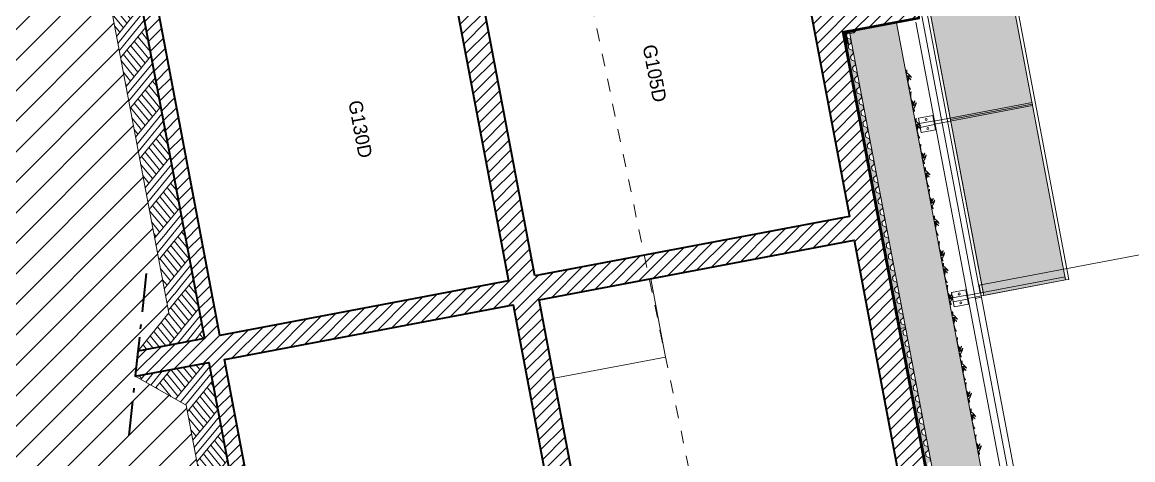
# Model space of a CAD drawing. Header units: centimetres. Extents: x 43491 to 84569, y -30699 to -11680.
# Drawn here: x 43964 to 44880, y -25627 to -25266 of the extents above; entities that cross this region are included whole.
import ezdxf

# ---------------------------------------------------------------- set-up
doc = ezdxf.new("R2010")
doc.units = ezdxf.units.CM
doc.header["$LTSCALE"] = 50.8
doc.linetypes.add('Style de ligne -1', pattern=[0.41664, 0.20828, -0.20836])
doc.linetypes.add('Style de ligne -6', pattern=[1.04164, 0.625, -0.20828, 0.06943, -0.13893])
doc.layers.get('0').update_dxf_attribs({"lineweight": 18})
for name, color, linetype, lineweight in [('0-PROJET-DESSINS CRÉES', 7, 'Continuous', 9), ('0-PROJET-Garde corps', 7, 'Continuous', 5), ('0-PROJET-ISOLATION', 7, 'Continuous', 13), ('0-PROJET-MUR BETON', 7, 'Continuous', 35), ('0-PROJET-TEXTE', 7, 'Continuous', 5), ('Général', 7, 'Continuous', 5)]:
    doc.layers.add(name, color=color, linetype=linetype, lineweight=lineweight)
doc.styles.add('Futura Std Book', font='Futura Std Book')
pattern_1 = [(50.6530536, (805975.722, -272856.77), (-2e-12, -51.2282759), [47.3175133, -18.9270053]), (50.6530536, (805975.794, -272871.344), (-2e-12, -51.2282759), [66.1311571, -0.1133615]), (50.6530536, (805975.722, -272864.1), (-2e-12, -51.2282759), [56.781016, -9.4635027]), (50.6530536, (805975.722, -272849.44), (-2e-12, -51.2282759), [37.8540107, -28.390508]), (-50.6530536, (805993.722, -272820.116), (-2e-12, -51.2282759), [4.7317513, -61.5127673]), (-50.6530536, (805987.722, -272820.116), (-2e-12, -51.2282759), [9.4635027, -56.781016]), (-50.6530536, (805981.74, -272820.116), (-2e-12, -51.2282759), [14.1666564, -52.0778623]), (-50.6530536, (805975.722, -272820.116), (-2e-12, -51.2282759), [18.9270053, -47.3175133]), (50.6530536, (806005.794, -272871.344), (-2e-12, -51.2282759), [18.8136438, -47.430875]), (50.6530536, (806011.794, -272871.344), (-2e-12, -51.2282759), [9.350141, -56.8943776]), (50.6530536, (805999.794, -272871.344), (-2e-12, -51.2282759), [28.2771465, -37.9673722]), (-50.6530536, (806014.722, -272823.78), (-2e-12, -51.2282759), [4.7317513, -61.5127673]), (-50.6530536, (806011.722, -272827.447), (-2e-12, -51.2282759), [9.4635027, -56.781016]), (-50.6530536, (806008.722, -272831.112), (-2e-12, -51.2282759), [14.195254, -52.0492647]), (-50.6530536, (806005.722, -272834.778), (-2e-12, -51.2282759), [18.9270053, -47.3175133]), (-50.6530536, (806002.722, -272838.443), (-2e-12, -51.2282759), [18.9270053, -47.3175133]), (-50.6530536, (805999.722, -272842.11), (-2e-12, -51.2282759), [18.9270053, -47.3175133]), (-50.6530536, (805996.722, -272845.774), (-2e-12, -51.2282759), [18.9270053, -47.3175133]), (-50.6530536, (805975.722, -272827.447), (-2e-12, -51.2282759), [14.195254, -52.0492647]), (-50.6530536, (805993.722, -272849.44), (-2e-12, -51.2282759), [18.9270053, -47.3175133]), (-50.6530536, (805975.722, -272834.778), (-2e-12, -51.2282759), [9.4635027, -56.781016]), (-50.6530536, (805990.722, -272853.105), (-2e-12, -51.2282759), [18.9270053, -47.3175133]), (-50.6530536, (805975.722, -272842.103), (-2e-12, -51.2282759), [4.7351633, -61.5093554]), (-50.6530536, (805987.723, -272856.77), (-2e-12, -51.2282759), [18.8117174, -47.4328012]), (-50.6530536, (805975.722, -272849.427), (-2e-12, -51.2282759), [0.007868, -66.2366506]), (-50.6530536, (805984.725, -272860.432), (-2e-12, -51.2282759), [14.0796978, -52.164821]), (-50.6530536, (805981.723, -272864.1), (-2e-12, -51.2282759), [9.3501564, -56.8943623]), (-50.6530536, (805978.723, -272867.766), (-2e-12, -51.2282759), [4.6188139, -61.6257048])]

# ---------------------------------------------------------------- blocks, each defined once
blk = doc.blocks.new('Groupe-2-1')
at = {"layer": '0-PROJET-DESSINS CRÉES', "linetype": 'Continuous', "lineweight": 0}
blk.add_hatch(color=254, dxfattribs=at).paths.add_polyline_path([(5940.03, -47578.07), (5771.66, -46689.06), (5839.14, -46676.28), (6007.5, -47565.29)])
at = {"layer": '0-PROJET-DESSINS CRÉES', "color": 7, "linetype": 'Continuous', "lineweight": 13}
for p, q in [((5871.08, -46844.96), (5803.61, -46857.74)), ((5898.33, -46988.85), (5830.86, -47001.63)), ((5925.54, -47132.54), (5858.07, -47145.32)), ((5952.72, -47276.04), (5885.25, -47288.82)), ((5980.04, -47420.32), (5912.57, -47433.1))]:
    blk.add_line(p, q, dxfattribs=at)
at = {"layer": '0-PROJET-DESSINS CRÉES', "color": 7, "linetype": 'Continuous', "lineweight": 13, "flags": 128}
for points in [[(5940.03, -47578.07), (5771.66, -46689.06), (5839.14, -46676.28), (6007.5, -47565.29)], [(6007.5, -47565.29), (5839.1, -46676.08), (5841.7, -46675.59), (6010.1, -47564.8)], [(5936.96, -47576.11), (5769.25, -46690.55), (5771.85, -46690.05), (5939.56, -47575.61)], [(5897.92, -47429.76), (5900.15, -47441.56), (5888.4, -47443.78), (5886.17, -47431.99)], [(5898.73, -47434.04), (5899.34, -47437.28), (5887.59, -47439.51), (5886.98, -47436.27)], [(5925.14, -47573.51), (5927.37, -47585.3), (5915.62, -47587.53), (5913.39, -47575.73)], [(5925.95, -47577.79), (5926.56, -47581.02), (5914.81, -47583.25), (5914.2, -47580.01)]]:
    blk.add_lwpolyline(points, close=True, dxfattribs=at)
at = {"layer": '0-PROJET-DESSINS CRÉES', "color": 8, "linetype": 'Continuous', "lineweight": 5, "flags": 128}
for points in [[(5769.48, -46716.97), (5769.01, -46714.51), (5843.7, -46700.37), (5844.16, -46702.82)], [(5796.67, -46860.33), (5796.2, -46857.87), (5870.85, -46843.74), (5871.31, -46846.19)], [(5823.91, -47004.22), (5823.45, -47001.76), (5898.1, -46987.62), (5898.56, -46990.08)], [(5851.13, -47147.91), (5850.66, -47145.45), (5925.31, -47131.32), (5925.77, -47133.77)], [(5878.3, -47291.4), (5877.84, -47288.95), (5952.48, -47274.81), (5952.95, -47277.27)], [(5899.27, -47436.89), (5898.8, -47434.43), (5979.81, -47419.09), (5980.27, -47421.55)], [(5926.49, -47580.63), (5926.03, -47578.18), (6007.03, -47562.84), (6007.5, -47565.29)]]:
    blk.add_lwpolyline(points, close=True, dxfattribs=at)
at = {"layer": '0-PROJET-DESSINS CRÉES', "color": 7, "linetype": 'Continuous', "lineweight": 13}
for centre in [(5892.53, -47433.08), (5893.92, -47440.44), (5919.75, -47576.82), (5921.14, -47584.19)]:
    blk.add_circle(centre, 0.876, dxfattribs=at)
blk = doc.blocks.new('Groupe-203-1')
at = {"layer": '0-PROJET-DESSINS CRÉES', "color": 7, "linetype": 'Continuous', "lineweight": 5}
for points in [[(5933.6, -47692.94), (5933.25, -47694.24), (5932.87, -47694.31)], [(5933.99, -47700.23), (5933.19, -47696.02), (5933.33, -47694.82)], [(5933.33, -47694.82), (5933.59, -47693.86), (5933.64, -47693.02)], [(5934.28, -47699.74), (5934.17, -47700.2), (5933.99, -47700.23)], [(5934.07, -47700.66), (5934.34, -47700.18), (5934.28, -47699.74)], [(5934.38, -47702.28), (5934.55, -47700.27), (5934.52, -47700.58), (5934.07, -47700.66)], [(5934.79, -47700.64), (5935.14, -47701.22), (5934.96, -47701.55), (5934.38, -47702.28)], [(5936.75, -47700.26), (5935.9, -47702.7), (5934.51, -47702.97)], [(5934.51, -47702.97), (5935.35, -47702.09), (5935.18, -47701.17), (5934.79, -47700.64)], [(5934.83, -47704.67), (5936.77, -47701.21), (5936.75, -47700.26)], [(5937.96, -47701.84), (5936.56, -47704.35), (5934.83, -47704.67)], [(5935.1, -47706.12), (5936.08, -47706.53), (5936.58, -47709.17)], [(5935.3, -47707.14), (5936.86, -47705.91), (5937.96, -47701.84)], [(5936.58, -47709.17), (5936.02, -47708.04), (5935.47, -47708.07)]]:
    blk.add_open_spline(points, degree=2, dxfattribs=at)
blk = doc.blocks.new('Groupe-204-1')
at = {"layer": '0-PROJET-DESSINS CRÉES', "color": 7, "linetype": 'Continuous', "lineweight": 5}
for points in [[(5929.48, -47671.64), (5929.37, -47672.89), (5928.85, -47673.07)], [(5929.02, -47673.99), (5930.93, -47674.57), (5933.44, -47677.96)], [(5929.22, -47675.02), (5929.98, -47674.28), (5929.48, -47671.64)], [(5933.44, -47677.96), (5931.22, -47676.14), (5929.49, -47676.46)], [(5929.49, -47676.46), (5932.56, -47678.98), (5932.89, -47679.87)], [(5932.89, -47679.87), (5931.2, -47677.91), (5929.81, -47678.17)], [(5929.81, -47678.17), (5930.92, -47678.68), (5931.1, -47679.59), (5930.92, -47680.23)], [(5930.92, -47680.23), (5931.05, -47679.56), (5930.75, -47679.33), (5929.95, -47678.86)], [(5929.95, -47678.86), (5930.84, -47680.67), (5930.7, -47680.39), (5930.25, -47680.47)], [(5930.25, -47680.47), (5930.68, -47680.83), (5930.78, -47681.26)], [(5930.78, -47681.26), (5930.51, -47680.87), (5930.33, -47680.91)], [(5930.33, -47680.91), (5931.13, -47685.12), (5931.69, -47686.18)], [(5932.64, -47687.83), (5931.83, -47686.75), (5931.45, -47686.82)], [(5931.69, -47686.18), (5932.29, -47686.98), (5932.64, -47687.75)]]:
    blk.add_open_spline(points, degree=2, dxfattribs=at)
blk = doc.blocks.new('Groupe-205-1')
at = {"layer": '0-PROJET-DESSINS CRÉES', "color": 7, "linetype": 'Continuous', "lineweight": 5}
for points in [[(5925.44, -47649.79), (5925.09, -47651.09), (5924.7, -47651.17)], [(5925.82, -47657.08), (5925.03, -47652.87), (5925.16, -47651.68)], [(5925.16, -47651.68), (5925.42, -47650.71), (5925.47, -47649.87)], [(5926.11, -47656.59), (5926.01, -47657.06), (5925.82, -47657.08)], [(5925.91, -47657.52), (5926.18, -47657.03), (5926.11, -47656.59)], [(5926.21, -47659.13), (5926.38, -47657.12), (5926.36, -47657.43), (5925.91, -47657.52)], [(5926.62, -47657.5), (5926.98, -47658.07), (5926.79, -47658.4), (5926.21, -47659.13)], [(5928.58, -47657.11), (5927.73, -47659.56), (5926.34, -47659.82)], [(5926.34, -47659.82), (5927.19, -47658.94), (5927.01, -47658.03), (5926.62, -47657.5)], [(5926.66, -47661.53), (5928.6, -47658.06), (5928.58, -47657.11)], [(5929.79, -47658.69), (5928.39, -47661.2), (5926.66, -47661.53)], [(5927.13, -47663.99), (5928.7, -47662.76), (5929.79, -47658.69)], [(5926.94, -47662.97), (5927.91, -47663.38), (5928.41, -47666.02)], [(5928.41, -47666.02), (5927.86, -47664.9), (5927.31, -47664.92)]]:
    blk.add_open_spline(points, degree=2, dxfattribs=at)
blk = doc.blocks.new('Groupe-206-1')
at = {"layer": '0-PROJET-DESSINS CRÉES', "color": 7, "linetype": 'Continuous', "lineweight": 5}
for points in [[(5921.92, -47631.72), (5921.81, -47632.97), (5921.29, -47633.15)], [(5921.66, -47635.1), (5922.42, -47634.36), (5921.92, -47631.72)], [(5921.46, -47634.07), (5923.37, -47634.65), (5925.88, -47638.04)], [(5925.88, -47638.04), (5923.66, -47636.22), (5921.93, -47636.54)], [(5921.93, -47636.54), (5925, -47639.06), (5925.33, -47639.95)], [(5925.33, -47639.95), (5923.64, -47637.99), (5922.25, -47638.25)], [(5922.25, -47638.25), (5923.36, -47638.76), (5923.54, -47639.67), (5923.36, -47640.31)], [(5923.36, -47640.31), (5923.49, -47639.64), (5923.19, -47639.41), (5922.39, -47638.94)], [(5922.39, -47638.94), (5923.28, -47640.75), (5923.14, -47640.47), (5922.69, -47640.55)], [(5922.69, -47640.55), (5923.12, -47640.91), (5923.22, -47641.34)], [(5923.22, -47641.34), (5922.95, -47640.94), (5922.77, -47640.99)], [(5922.77, -47640.99), (5923.57, -47645.2), (5924.13, -47646.26)], [(5925.08, -47647.91), (5924.27, -47646.83), (5923.89, -47646.9)], [(5924.13, -47646.26), (5924.73, -47647.06), (5925.08, -47647.83)]]:
    blk.add_open_spline(points, degree=2, dxfattribs=at)
blk = doc.blocks.new('Groupe-207-1')
at = {"layer": '0-PROJET-DESSINS CRÉES', "color": 7, "linetype": 'Continuous', "lineweight": 5}
for points in [[(5918.4, -47612.66), (5918.05, -47613.96), (5917.67, -47614.03)], [(5918.78, -47619.95), (5917.99, -47615.74), (5918.12, -47614.54)], [(5918.12, -47614.54), (5918.38, -47613.58), (5918.44, -47612.74)], [(5919.07, -47619.46), (5918.97, -47619.92), (5918.78, -47619.95)], [(5918.87, -47620.38), (5919.14, -47619.89), (5919.07, -47619.46)], [(5919.17, -47621.99), (5919.34, -47619.98), (5919.32, -47620.3), (5918.87, -47620.38)], [(5919.58, -47620.36), (5919.94, -47620.94), (5919.75, -47621.27), (5919.17, -47621.99)], [(5921.54, -47619.98), (5920.69, -47622.42), (5919.3, -47622.69)], [(5919.3, -47622.69), (5920.15, -47621.81), (5919.98, -47620.89), (5919.58, -47620.36)], [(5919.63, -47624.39), (5921.56, -47620.93), (5921.54, -47619.98)], [(5922.76, -47621.56), (5921.35, -47624.07), (5919.63, -47624.39)], [(5920.09, -47626.86), (5921.66, -47625.63), (5922.76, -47621.56)], [(5919.9, -47625.84), (5920.88, -47626.25), (5921.38, -47628.89)], [(5921.38, -47628.89), (5920.82, -47627.76), (5920.27, -47627.79)]]:
    blk.add_open_spline(points, degree=2, dxfattribs=at)
blk = doc.blocks.new('Groupe-208-1')
at = {"layer": '0-PROJET-DESSINS CRÉES', "color": 7, "linetype": 'Continuous', "lineweight": 5}
for points in [[(5914.27, -47591.36), (5914.17, -47592.61), (5913.65, -47592.79)], [(5913.82, -47593.71), (5915.73, -47594.29), (5918.24, -47597.68)], [(5914.01, -47594.73), (5914.77, -47594), (5914.27, -47591.36)], [(5918.24, -47597.68), (5916.01, -47595.86), (5914.29, -47596.18)], [(5914.29, -47596.18), (5917.36, -47598.7), (5917.68, -47599.59)], [(5917.68, -47599.59), (5916, -47597.63), (5914.61, -47597.89)], [(5914.61, -47597.89), (5915.72, -47598.4), (5915.89, -47599.31), (5915.72, -47599.95)], [(5915.72, -47599.95), (5915.84, -47599.28), (5915.55, -47599.05), (5914.74, -47598.58)], [(5914.74, -47598.58), (5915.64, -47600.39), (5915.5, -47600.11), (5915.05, -47600.19)], [(5915.05, -47600.19), (5915.48, -47600.55), (5915.57, -47600.98)], [(5915.57, -47600.98), (5915.31, -47600.58), (5915.13, -47600.63)], [(5915.13, -47600.63), (5915.93, -47604.84), (5916.49, -47605.9)], [(5916.49, -47605.9), (5917.08, -47606.7), (5917.44, -47607.47)], [(5917.43, -47607.55), (5916.63, -47606.47), (5916.25, -47606.54)]]:
    blk.add_open_spline(points, degree=2, dxfattribs=at)
blk = doc.blocks.new('Groupe-209-1')
at = {"layer": '0-PROJET-DESSINS CRÉES', "color": 7, "linetype": 'Continuous', "lineweight": 5}
for points in [[(5910.23, -47569.51), (5909.88, -47570.81), (5909.5, -47570.88)], [(5909.96, -47571.39), (5910.22, -47570.43), (5910.27, -47569.59)], [(5910.62, -47576.8), (5909.82, -47572.59), (5909.96, -47571.39)], [(5910.91, -47576.31), (5910.8, -47576.77), (5910.62, -47576.8)], [(5910.7, -47577.24), (5910.98, -47576.75), (5910.91, -47576.31)], [(5911.01, -47578.85), (5911.18, -47576.84), (5911.15, -47577.15), (5910.7, -47577.24)], [(5911.42, -47577.21), (5911.78, -47577.79), (5911.59, -47578.12), (5911.01, -47578.85)], [(5913.38, -47576.83), (5912.53, -47579.27), (5911.14, -47579.54)], [(5911.14, -47579.54), (5911.98, -47578.66), (5911.81, -47577.74), (5911.42, -47577.21)], [(5911.46, -47581.24), (5913.4, -47577.78), (5913.38, -47576.83)], [(5914.59, -47578.41), (5913.19, -47580.92), (5911.46, -47581.24)], [(5911.93, -47583.71), (5913.49, -47582.48), (5914.59, -47578.41)], [(5911.74, -47582.69), (5912.71, -47583.1), (5913.21, -47585.74)], [(5913.21, -47585.74), (5912.65, -47584.62), (5912.1, -47584.64)]]:
    blk.add_open_spline(points, degree=2, dxfattribs=at)
blk = doc.blocks.new('Groupe-210-1')
at = {"layer": '0-PROJET-DESSINS CRÉES', "color": 7, "linetype": 'Continuous', "lineweight": 5}
for points in [[(5906.71, -47551.44), (5906.61, -47552.69), (5906.09, -47552.87)], [(5906.45, -47554.81), (5907.21, -47554.08), (5906.71, -47551.44)], [(5906.26, -47553.79), (5908.17, -47554.37), (5910.68, -47557.76)], [(5910.68, -47557.76), (5908.45, -47555.94), (5906.73, -47556.26)], [(5906.73, -47556.26), (5909.8, -47558.78), (5910.12, -47559.67)], [(5910.12, -47559.67), (5908.44, -47557.71), (5907.05, -47557.97)], [(5907.05, -47557.97), (5908.16, -47558.48), (5908.33, -47559.39), (5908.16, -47560.03)], [(5908.16, -47560.03), (5908.28, -47559.36), (5907.99, -47559.13), (5907.18, -47558.66)], [(5907.18, -47558.66), (5908.08, -47560.47), (5907.94, -47560.19), (5907.49, -47560.27)], [(5907.49, -47560.27), (5907.92, -47560.63), (5908.01, -47561.06)], [(5908.01, -47561.06), (5907.75, -47560.66), (5907.57, -47560.71)], [(5907.57, -47560.71), (5908.37, -47564.92), (5908.93, -47565.98)], [(5909.87, -47567.63), (5909.07, -47566.55), (5908.69, -47566.62)], [(5908.93, -47565.98), (5909.52, -47566.78), (5909.88, -47567.55)]]:
    blk.add_open_spline(points, degree=2, dxfattribs=at)
blk = doc.blocks.new('Groupe-211-1')
at = {"layer": '0-PROJET-DESSINS CRÉES', "color": 7}
for name in ['Groupe-210-1', 'Groupe-209-1', 'Groupe-208-1', 'Groupe-207-1', 'Groupe-206-1', 'Groupe-205-1', 'Groupe-204-1', 'Groupe-203-1']:
    blk.add_blockref(name, (0, 0), dxfattribs=at)
blk = doc.blocks.new('Groupe-212-1')
at = {"layer": '0-PROJET-DESSINS CRÉES', "color": 7, "linetype": 'Continuous', "lineweight": 5}
for points in [[(5903.41, -47533.67), (5903.06, -47534.97), (5902.68, -47535.04)], [(5903.8, -47540.95), (5903, -47536.75), (5903.14, -47535.55)], [(5903.14, -47535.55), (5903.4, -47534.58), (5903.45, -47533.74)], [(5904.09, -47540.47), (5903.98, -47540.93), (5903.8, -47540.95)], [(5903.88, -47541.39), (5904.16, -47540.9), (5904.09, -47540.47)], [(5904.19, -47543), (5904.36, -47540.99), (5904.33, -47541.3), (5903.88, -47541.39)], [(5904.6, -47541.37), (5904.95, -47541.95), (5904.77, -47542.27), (5904.19, -47543)], [(5906.56, -47540.99), (5905.71, -47543.43), (5904.32, -47543.69)], [(5904.32, -47543.69), (5905.16, -47542.82), (5904.99, -47541.9), (5904.6, -47541.37)], [(5904.64, -47545.4), (5906.58, -47541.94), (5906.56, -47540.99)], [(5907.77, -47542.57), (5906.37, -47545.07), (5904.64, -47545.4)], [(5904.91, -47546.85), (5905.89, -47547.25), (5906.39, -47549.9)], [(5905.11, -47547.87), (5906.67, -47546.64), (5907.77, -47542.57)], [(5906.39, -47549.9), (5905.83, -47548.77), (5905.28, -47548.79)]]:
    blk.add_open_spline(points, degree=2, dxfattribs=at)
blk = doc.blocks.new('Groupe-213-1')
at = {"layer": '0-PROJET-DESSINS CRÉES', "color": 7, "linetype": 'Continuous', "lineweight": 5}
for points in [[(5899.29, -47512.36), (5899.18, -47513.62), (5898.66, -47513.8)], [(5898.83, -47514.72), (5900.74, -47515.29), (5903.25, -47518.68)], [(5899.03, -47515.74), (5899.79, -47515.01), (5899.29, -47512.36)], [(5903.25, -47518.68), (5901.03, -47516.86), (5899.3, -47517.19)], [(5899.3, -47517.19), (5902.37, -47519.7), (5902.7, -47520.6)], [(5902.7, -47520.6), (5901.01, -47518.63), (5899.62, -47518.9)], [(5899.62, -47518.9), (5900.73, -47519.4), (5900.91, -47520.32), (5900.73, -47520.96)], [(5900.73, -47520.96), (5900.86, -47520.29), (5900.56, -47520.05), (5899.76, -47519.59)], [(5899.76, -47519.59), (5900.65, -47521.39), (5900.51, -47521.11), (5900.06, -47521.2)], [(5900.06, -47521.2), (5900.49, -47521.55), (5900.59, -47521.98)], [(5900.59, -47521.98), (5900.32, -47521.59), (5900.14, -47521.63)], [(5900.14, -47521.63), (5900.94, -47525.84), (5901.5, -47526.91)], [(5902.45, -47528.56), (5901.64, -47527.48), (5901.26, -47527.55)], [(5901.5, -47526.91), (5902.1, -47527.71), (5902.45, -47528.47)]]:
    blk.add_open_spline(points, degree=2, dxfattribs=at)
blk = doc.blocks.new('Groupe-214-1')
at = {"layer": '0-PROJET-DESSINS CRÉES', "color": 7, "linetype": 'Continuous', "lineweight": 5}
for points in [[(5895.25, -47490.52), (5894.9, -47491.82), (5894.51, -47491.89)], [(5895.63, -47497.8), (5894.84, -47493.6), (5894.97, -47492.4)], [(5894.97, -47492.4), (5895.23, -47491.44), (5895.28, -47490.59)], [(5895.92, -47497.32), (5895.82, -47497.78), (5895.63, -47497.8)], [(5895.72, -47498.24), (5895.99, -47497.75), (5895.92, -47497.32)], [(5896.02, -47499.85), (5896.19, -47497.84), (5896.17, -47498.16), (5895.72, -47498.24)], [(5896.43, -47498.22), (5896.79, -47498.8), (5896.6, -47499.12), (5896.02, -47499.85)], [(5898.39, -47497.84), (5897.54, -47500.28), (5896.15, -47500.54)], [(5896.15, -47500.54), (5897, -47499.67), (5896.82, -47498.75), (5896.43, -47498.22)], [(5896.47, -47502.25), (5898.41, -47498.79), (5898.39, -47497.84)], [(5899.6, -47499.42), (5898.2, -47501.92), (5896.47, -47502.25)], [(5896.75, -47503.7), (5897.72, -47504.1), (5898.22, -47506.75)], [(5896.94, -47504.72), (5898.51, -47503.49), (5899.6, -47499.42)], [(5898.22, -47506.75), (5897.67, -47505.62), (5897.12, -47505.64)]]:
    blk.add_open_spline(points, degree=2, dxfattribs=at)
blk = doc.blocks.new('Groupe-215-1')
at = {"layer": '0-PROJET-DESSINS CRÉES', "color": 7, "linetype": 'Continuous', "lineweight": 5}
for points in [[(5891.73, -47472.44), (5891.62, -47473.69), (5891.1, -47473.88)], [(5891.27, -47474.8), (5893.18, -47475.37), (5895.69, -47478.76)], [(5891.47, -47475.82), (5892.23, -47475.09), (5891.73, -47472.44)], [(5895.69, -47478.76), (5893.47, -47476.94), (5891.74, -47477.27)], [(5891.74, -47477.27), (5894.81, -47479.78), (5895.14, -47480.68)], [(5895.14, -47480.68), (5893.45, -47478.71), (5892.06, -47478.98)], [(5892.06, -47478.98), (5893.17, -47479.48), (5893.35, -47480.4), (5893.17, -47481.04)], [(5893.17, -47481.04), (5893.3, -47480.37), (5893, -47480.13), (5892.2, -47479.67)], [(5892.2, -47479.67), (5893.09, -47481.47), (5892.95, -47481.19), (5892.5, -47481.28)], [(5892.5, -47481.28), (5892.93, -47481.63), (5893.03, -47482.06)], [(5893.03, -47482.06), (5892.76, -47481.67), (5892.58, -47481.71)], [(5892.58, -47481.71), (5893.38, -47485.92), (5893.94, -47486.99)], [(5893.94, -47486.99), (5894.54, -47487.79), (5894.89, -47488.55)], [(5894.89, -47488.64), (5894.08, -47487.56), (5893.7, -47487.63)]]:
    blk.add_open_spline(points, degree=2, dxfattribs=at)
blk = doc.blocks.new('Groupe-216-1')
at = {"layer": '0-PROJET-DESSINS CRÉES', "color": 7, "linetype": 'Continuous', "lineweight": 5}
for points in [[(5888.21, -47453.39), (5887.86, -47454.69), (5887.48, -47454.76)], [(5888.6, -47460.67), (5887.8, -47456.46), (5887.93, -47455.27)], [(5887.93, -47455.27), (5888.19, -47454.3), (5888.25, -47453.46)], [(5888.88, -47460.19), (5888.78, -47460.65), (5888.6, -47460.67)], [(5888.68, -47461.11), (5888.95, -47460.62), (5888.88, -47460.19)], [(5888.98, -47462.72), (5889.15, -47460.71), (5889.13, -47461.02), (5888.68, -47461.11)], [(5889.39, -47461.09), (5889.75, -47461.66), (5889.56, -47461.99), (5888.98, -47462.72)], [(5891.35, -47460.7), (5890.5, -47463.15), (5889.11, -47463.41)], [(5889.11, -47463.41), (5889.96, -47462.53), (5889.79, -47461.62), (5889.39, -47461.09)], [(5889.44, -47465.12), (5891.37, -47461.66), (5891.35, -47460.7)], [(5892.57, -47462.28), (5891.16, -47464.79), (5889.44, -47465.12)], [(5889.71, -47466.57), (5890.69, -47466.97), (5891.19, -47469.62)], [(5889.9, -47467.59), (5891.47, -47466.36), (5892.57, -47462.28)], [(5891.19, -47469.62), (5890.63, -47468.49), (5890.08, -47468.51)]]:
    blk.add_open_spline(points, degree=2, dxfattribs=at)
blk = doc.blocks.new('Groupe-217-1')
at = {"layer": '0-PROJET-DESSINS CRÉES', "color": 7, "linetype": 'Continuous', "lineweight": 5}
for points in [[(5884.08, -47432.08), (5883.98, -47433.33), (5883.46, -47433.51)], [(5883.82, -47435.46), (5884.58, -47434.72), (5884.08, -47432.08)], [(5883.63, -47434.44), (5885.54, -47435.01), (5888.05, -47438.4)], [(5888.05, -47438.4), (5885.83, -47436.58), (5884.1, -47436.91)], [(5884.1, -47436.91), (5887.17, -47439.42), (5887.49, -47440.32)], [(5887.49, -47440.32), (5885.81, -47438.35), (5884.42, -47438.61)], [(5884.42, -47438.61), (5885.53, -47439.12), (5885.7, -47440.04), (5885.53, -47440.67)], [(5885.53, -47440.67), (5885.65, -47440.01), (5885.36, -47439.77), (5884.55, -47439.3)], [(5884.55, -47439.3), (5885.45, -47441.11), (5885.31, -47440.83), (5884.86, -47440.92)], [(5884.86, -47440.92), (5885.29, -47441.27), (5885.38, -47441.7)], [(5885.38, -47441.7), (5885.12, -47441.31), (5884.94, -47441.35)], [(5884.94, -47441.35), (5885.74, -47445.56), (5886.3, -47446.63)], [(5887.24, -47448.28), (5886.44, -47447.19), (5886.06, -47447.27)], [(5886.3, -47446.63), (5886.89, -47447.43), (5887.25, -47448.19)]]:
    blk.add_open_spline(points, degree=2, dxfattribs=at)
blk = doc.blocks.new('Groupe-218-1')
at = {"layer": '0-PROJET-DESSINS CRÉES', "color": 7, "linetype": 'Continuous', "lineweight": 5}
for points in [[(5880.04, -47410.24), (5879.69, -47411.54), (5879.31, -47411.61)], [(5880.43, -47417.52), (5879.63, -47413.32), (5879.77, -47412.12)], [(5879.77, -47412.12), (5880.03, -47411.16), (5880.08, -47410.31)], [(5880.72, -47417.04), (5880.61, -47417.5), (5880.43, -47417.52)], [(5880.51, -47417.96), (5880.79, -47417.47), (5880.72, -47417.04)], [(5880.82, -47419.57), (5880.99, -47417.56), (5880.96, -47417.87), (5880.51, -47417.96)], [(5881.23, -47417.94), (5881.59, -47418.52), (5881.4, -47418.84), (5880.82, -47419.57)], [(5883.19, -47417.56), (5882.34, -47420), (5880.95, -47420.26)], [(5880.95, -47420.26), (5881.79, -47419.39), (5881.62, -47418.47), (5881.23, -47417.94)], [(5881.27, -47421.97), (5883.21, -47418.51), (5883.19, -47417.56)], [(5884.4, -47419.14), (5883, -47421.64), (5881.27, -47421.97)], [(5881.74, -47424.44), (5883.3, -47423.21), (5884.4, -47419.14)], [(5881.55, -47423.42), (5882.52, -47423.82), (5883.02, -47426.47)], [(5883.02, -47426.47), (5882.46, -47425.34), (5881.91, -47425.36)]]:
    blk.add_open_spline(points, degree=2, dxfattribs=at)
blk = doc.blocks.new('Groupe-219-1')
at = {"layer": '0-PROJET-DESSINS CRÉES', "color": 7, "linetype": 'Continuous', "lineweight": 5}
for points in [[(5876.52, -47392.16), (5876.42, -47393.41), (5875.9, -47393.59)], [(5876.07, -47394.52), (5877.98, -47395.09), (5880.49, -47398.48)], [(5876.26, -47395.54), (5877.02, -47394.8), (5876.52, -47392.16)], [(5880.49, -47398.48), (5878.27, -47396.66), (5876.54, -47396.99)], [(5876.54, -47396.99), (5879.61, -47399.5), (5879.93, -47400.39)], [(5879.93, -47400.39), (5878.25, -47398.43), (5876.86, -47398.69)], [(5876.86, -47398.69), (5877.97, -47399.2), (5878.14, -47400.12), (5877.97, -47400.75)], [(5877.97, -47400.75), (5878.09, -47400.09), (5877.8, -47399.85), (5876.99, -47399.38)], [(5876.99, -47399.38), (5877.89, -47401.19), (5877.75, -47400.91), (5877.3, -47401)], [(5877.3, -47401), (5877.73, -47401.35), (5877.82, -47401.78)], [(5877.82, -47401.78), (5877.56, -47401.39), (5877.38, -47401.43)], [(5877.38, -47401.43), (5878.18, -47405.64), (5878.74, -47406.71)], [(5879.68, -47408.36), (5878.88, -47407.27), (5878.5, -47407.35)], [(5878.74, -47406.71), (5879.33, -47407.51), (5879.69, -47408.27)]]:
    blk.add_open_spline(points, degree=2, dxfattribs=at)
blk = doc.blocks.new('Groupe-220-1')
at = {"layer": '0-PROJET-DESSINS CRÉES', "color": 7}
for name in ['Groupe-219-1', 'Groupe-218-1', 'Groupe-217-1', 'Groupe-216-1', 'Groupe-215-1', 'Groupe-214-1', 'Groupe-213-1', 'Groupe-212-1']:
    blk.add_blockref(name, (0, 0), dxfattribs=at)

msp = doc.modelspace()

# ---------------------------------------------------------------- hatches: boundary and pattern name
at = {"layer": '0-PROJET-DESSINS CRÉES', "linetype": 'Continuous', "lineweight": 18}
h = msp.add_hatch(dxfattribs=at)
h.set_pattern_fill('Terre', color=252, style=0, pattern_type=2)
h.set_pattern_definition(pattern_1)
h.paths.add_polyline_path([(44059.76, -25536.98), (44114.62, -25526.59), (43962.04, -24720.91), (43905.77, -24731.56), (43942.57, -24752.47), (44085.18, -25505.53)])
h = msp.add_hatch(dxfattribs=at)
h.set_pattern_fill('Sable-3', color=252, style=0, pattern_type=2)
h.set_pattern_definition([(-57.3808, (805976.2092, -272820.6966), (-2.526815418, -1.61715919), [0.004, -7.996]), (-45, (805975.3686, -272820.373), (-1.828799997, -1.828799997), [0.025863138, -2.560450621]), (-45, (805975.4879, -272821.1308), (-1.828799997, -1.828799997), [0.025863138, -2.560450621]), (-45, (805975.9217, -272819.2517), (-1.828799997, -1.828799997), [0.025863138, -2.560450621]), (-45, (805975.1149, -272819.8067), (-1.828799997, -1.828799997), [0.025863138, -2.560450621]), (-45, (805974.6815, -272820.2255), (-1.828799997, -1.828799997), [0.025863138, -2.560450621]), (-45, (805975.0109, -272820.8527), (-1.828799997, -1.828799997), [0.025863138, -2.560450621]), (-45, (805977.0952, -272820.309), (-1.828799997, -1.828799997), [0.025863138, -2.560450621]), (-45, (805975.699, -272821.437), (-1.828799997, -1.828799997), [0.064657844, -2.5216559146]), (-45, (805976.382, -272820.2206), (-1.828799997, -1.828799997), [0.025863138, -2.560450621]), (-45, (805975.1338, -272819.3063), (-1.828799997, -1.828799997), [0.025863138, -2.560450621]), (-45, (805976.461, -272819.7396), (-1.828799997, -1.828799997), [0.064657844, -2.5216559146]), (-45, (805974.175, -272820.5307), (-1.828799997, -1.828799997), [0.025863138, -2.560450621]), (-45, (805975.7221, -272820.116), (-1.828799997, -1.828799997), [0.064657844, -2.5216559146]), (-45, (805974.378, -272819.6533), (-1.828799997, -1.828799997), [0.064657844, -2.5216559146])])
h.paths.add_polyline_path([(44646.22, -25273.87), (44779.11, -25975.6), (44795.58, -25972.48), (44803.54, -26014.56), (44787.08, -26017.67), (44817.68, -26179.27), (44852.03, -26172.76), (44842.82, -26124.11), (44847.51, -26123.23), (44685.11, -25266.5)])
at = {"layer": '0-PROJET-DESSINS CRÉES', "linetype": 'Continuous', "lineweight": 0}
for points in [[(44641.53, -25273.16), (44645.71, -25272.37), (44645.93, -25273.53), (44643.51, -25275.78), (44644.06, -25278.67), (44647.13, -25279.88), (44647.71, -25282.8), (44645.26, -25285.01), (44645.8, -25287.89), (44648.88, -25289.1), (44649.38, -25291.76), (44646.96, -25294.01), (44647.51, -25296.89), (44649.75, -25297.77), (44649.89, -25297.75), (44650.57, -25298.02), (44650.58, -25298.1), (44651.13, -25300.98), (44650.59, -25301.48), (44650.46, -25301.51), (44648.69, -25303.15), (44649.24, -25306.03), (44652.31, -25307.24), (44652.82, -25309.9), (44650.4, -25312.15), (44650.94, -25315.03), (44654.03, -25316.19), (44654.56, -25319.13), (44652.14, -25321.38), (44652.69, -25324.26), (44655.76, -25325.47), (44656.27, -25328.13), (44653.85, -25330.38), (44654.39, -25333.26), (44657.47, -25334.47), (44658.01, -25337.35), (44655.6, -25339.6), (44656.14, -25342.48), (44659.21, -25343.69), (44659.72, -25346.35), (44657.3, -25348.6), (44657.85, -25351.49), (44660.92, -25352.7), (44661.46, -25355.58), (44659.05, -25357.83), (44659.59, -25360.71), (44662.67, -25361.92), (44663.17, -25364.58), (44660.75, -25366.83), (44661.31, -25369.77), (44664.37, -25370.92), (44664.92, -25373.81), (44662.5, -25376.06), (44663.04, -25378.94), (44666.12, -25380.15), (44666.63, -25382.83), (44664.31, -25384.99), (44664.86, -25387.87), (44667.93, -25389.08), (44668.48, -25391.96), (44666.06, -25394.21), (44666.6, -25397.1), (44669.68, -25398.31), (44670.18, -25400.97), (44667.76, -25403.21), (44668.31, -25406.1), (44671.4, -25407.25), (44671.93, -25410.19), (44669.51, -25412.44), (44670.05, -25415.32), (44673.13, -25416.53), (44673.63, -25419.19), (44671.21, -25421.44), (44671.76, -25424.32), (44674.83, -25425.53), (44675.38, -25428.42), (44672.96, -25430.67), (44673.51, -25433.55), (44676.58, -25434.76), (44677.08, -25437.42), (44674.66, -25439.67), (44675.21, -25442.55), (44678.28, -25443.76), (44678.83, -25446.64), (44676.41, -25448.89), (44676.96, -25451.78), (44680.03, -25452.99), (44680.53, -25455.64), (44678.12, -25457.89), (44678.67, -25460.84), (44681.73, -25461.99), (44682.28, -25464.87), (44679.86, -25467.12), (44680.41, -25470), (44683.48, -25471.21), (44683.99, -25473.9), (44681.67, -25476.05), (44682.22, -25478.94), (44685.29, -25480.15), (44685.74, -25483.12), (44683.42, -25485.28), (44683.97, -25488.16), (44687.04, -25489.37), (44687.54, -25492.03), (44685.13, -25494.28), (44685.67, -25497.16), (44688.74, -25498.37), (44689.29, -25501.25), (44686.87, -25503.5), (44687.03, -25504.33), (44687.23, -25505.42), (44690.31, -25506.62), (44690.81, -25509.28), (44688.39, -25511.53), (44688.94, -25514.42), (44692.01, -25515.63), (44692.36, -25517.49), (44688.07, -25518.3), (44685.49, -25504.63), (44669.99, -25422.79), (44669.87, -25422.81), (44646.32, -25298.42)], [(44751.79, -25854.16), (44756.08, -25853.35), (44755.73, -25851.49), (44752.66, -25850.28), (44752.11, -25847.39), (44754.53, -25845.14), (44754.03, -25842.49), (44750.95, -25841.28), (44750.75, -25840.19), (44750.59, -25839.36), (44753.01, -25837.11), (44752.46, -25834.23), (44749.39, -25833.02), (44748.85, -25830.14), (44751.26, -25827.89), (44750.76, -25825.23), (44747.69, -25824.02), (44747.14, -25821.14), (44749.46, -25818.98), (44749.01, -25816.01), (44745.94, -25814.8), (44745.39, -25811.91), (44747.71, -25809.76), (44747.2, -25807.07), (44744.13, -25805.86), (44743.58, -25802.98), (44746, -25800.73), (44745.45, -25797.85), (44742.39, -25796.7), (44741.84, -25793.75), (44744.25, -25791.5), (44743.75, -25788.85), (44740.68, -25787.64), (44740.13, -25784.75), (44742.55, -25782.5), (44742, -25779.62), (44738.93, -25778.41), (44738.38, -25775.53), (44740.8, -25773.28), (44740.3, -25770.62), (44737.23, -25769.41), (44736.68, -25766.53), (44739.1, -25764.28), (44738.55, -25761.39), (44735.48, -25760.18), (44734.93, -25757.3), (44737.35, -25755.05), (44736.85, -25752.39), (44733.77, -25751.18), (44733.23, -25748.3), (44735.65, -25746.05), (44735.12, -25743.11), (44732.03, -25741.96), (44731.48, -25739.07), (44733.9, -25736.83), (44733.4, -25734.17), (44730.32, -25732.96), (44729.78, -25730.07), (44732.2, -25727.82), (44731.65, -25724.94), (44728.58, -25723.73), (44728.03, -25720.85), (44730.35, -25718.69), (44729.84, -25716.01), (44726.76, -25714.8), (44726.22, -25711.92), (44728.64, -25709.67), (44728.09, -25706.78), (44725.03, -25705.63), (44724.47, -25702.69), (44726.89, -25700.44), (44726.39, -25697.78), (44723.31, -25696.57), (44722.77, -25693.69), (44725.18, -25691.44), (44724.64, -25688.56), (44721.57, -25687.35), (44721.02, -25684.46), (44723.44, -25682.21), (44722.93, -25679.55), (44719.86, -25678.35), (44719.32, -25675.46), (44721.73, -25673.21), (44721.19, -25670.33), (44718.11, -25669.12), (44717.57, -25666.24), (44719.99, -25663.99), (44719.48, -25661.33), (44716.41, -25660.12), (44715.86, -25657.24), (44718.28, -25654.99), (44717.75, -25652.05), (44714.66, -25650.89), (44714.12, -25648.01), (44716.54, -25645.76), (44716.03, -25643.1), (44712.96, -25641.89), (44712.41, -25639.01), (44714.18, -25637.37), (44714.31, -25637.34), (44714.85, -25636.84), (44714.3, -25633.96), (44714.29, -25633.88), (44713.61, -25633.61), (44713.47, -25633.63), (44711.23, -25632.75), (44710.68, -25629.87), (44713.1, -25627.62), (44712.6, -25624.96), (44709.52, -25623.75), (44708.98, -25620.87), (44711.43, -25618.66), (44710.85, -25615.74), (44707.78, -25614.53), (44707.23, -25611.64), (44709.65, -25609.39), (44709.15, -25606.73), (44706.07, -25605.52), (44705.53, -25602.64), (44707.94, -25600.39), (44707.4, -25597.51), (44704.32, -25596.3), (44703.78, -25593.42), (44706.2, -25591.17), (44705.69, -25588.51), (44702.62, -25587.3), (44702.07, -25584.42), (44704.49, -25582.17), (44703.95, -25579.28), (44700.87, -25578.07), (44700.33, -25575.19), (44702.75, -25572.94), (44702.24, -25570.28), (44699.17, -25569.07), (44698.61, -25566.13), (44701.04, -25563.94), (44700.49, -25561.06), (44697.42, -25559.85), (44696.88, -25556.96), (44699.29, -25554.71), (44698.78, -25552.03), (44695.84, -25550.87), (44695.3, -25547.99), (44697.71, -25545.74), (44697.04, -25542.8), (44694.1, -25541.64), (44693.55, -25538.76), (44695.97, -25536.51), (44695.46, -25533.85), (44692.39, -25532.64), (44691.84, -25529.76), (44694.26, -25527.51), (44693.72, -25524.63), (44690.64, -25523.42), (44690.1, -25520.53), (44692.52, -25518.29), (44692.01, -25515.63), (44688.94, -25514.42), (44688.73, -25513.34), (44687.19, -25513.63), (44710.04, -25634.28), (44733.59, -25758.67), (44733.71, -25758.65), (44749.21, -25840.49)]]:
    msp.add_hatch(color=254, dxfattribs=at).paths.add_polyline_path(points)
at = {"layer": '0-PROJET-DESSINS CRÉES', "linetype": 'Continuous', "lineweight": 18}
h = msp.add_hatch(dxfattribs=at)
h.set_pattern_fill('Terre', color=252, style=0, pattern_type=2)
h.set_pattern_definition(pattern_1)
h.paths.add_polyline_path([(44168.83, -26093.38), (44220.12, -26083.67), (44118.34, -25546.24), (44057.52, -25557.75), (44099.6, -25581.66), (44191.26, -26065.64)])
at = {"layer": '0-PROJET-ISOLATION', "linetype": 'Continuous', "lineweight": 0}
for points in [[(44703.62, -25261.98), (44650.8, -25271.99), (44649.34, -25273.79), (44643.62, -25274.87), (44643.8, -25275.85), (44649.88, -25274.7), (44651.35, -25272.9), (44703.81, -25262.96)], [(44640.88, -25273.87), (44641.86, -25273.68), (44775.35, -25978.52), (44774.36, -25978.71)], [(44648.87, -25272.35), (44649.05, -25273.33), (44642.05, -25274.66), (44641.86, -25273.68)], [(44642.63, -25275.06), (44643.62, -25274.87), (44645.3, -25283.78), (44644.32, -25283.96)]]:
    msp.add_hatch(color=255, dxfattribs=at).paths.add_polyline_path(points)
at = {"layer": '0-PROJET-MUR BETON', "linetype": 'Continuous', "lineweight": 5}
h = msp.add_hatch(dxfattribs=at)
h.set_pattern_fill('hachure A', style=0, pattern_type=2)
h.set_pattern_definition([(45, (38816.9114, 22086.9576), (5.2916667, -4.4097222), [])])
h.paths.add_polyline_path([(44745.83, -26002.43), (44797.36, -25992.67), (44794.01, -25974.99), (44774.36, -25978.71), (44640.88, -25273.87), (44703.62, -25261.99), (44699.77, -25241.65), (44637.03, -25253.53), (44516.29, -24615.94), (44579.03, -24604.06), (44575.3, -24584.41), (43908, -24710.79), (43905.77, -24731.56), (43962.04, -24720.91), (44114.62, -25526.59), (44059.76, -25536.98), (44057.52, -25557.75), (44118.34, -25546.24), (44220.12, -26083.67), (44168.83, -26093.38), (44166.82, -26112.08)])
h.paths.add_polyline_path([(44232.89, -26081.25), (44131.11, -25543.82), (44369.01, -25498.77), (44470.79, -26036.2)])
h.paths.add_polyline_path([(44127.39, -25524.17), (43974.81, -24718.49), (44212.71, -24673.43), (44365.29, -25479.11)])
h.paths.add_polyline_path([(44386.88, -25475.03), (44234.3, -24669.35), (44493.69, -24620.22), (44646.27, -25425.9)])
h.paths.add_polyline_path([(44492.38, -26032.11), (44390.6, -25494.68), (44649.99, -25445.55), (44751.76, -25982.99)])
at = {"layer": 'Général', "linetype": 'Continuous', "lineweight": 18}
h = msp.add_hatch(dxfattribs=at)
h.set_pattern_fill('H_Fer', color=252, style=0, pattern_type=2)
h.set_pattern_definition([(45, (136154.768, -79970.572), (-12.572238, 12.572238), [])])
h.paths.add_polyline_path([(44763.69, -29957.38), (45227.69, -29869.51), (45231.45, -29889.36), (45231.98, -29891.09), (45486.94, -29842.81), (45478.75, -29799.58), (45218.61, -29848.84), (45147.81, -29421.26), (45087.65, -28887.95), (44710.67, -28959.34), (44712.9, -28938.56), (44731.07, -28916.09), (44711.1, -28810.62), (44680.76, -28792.38), (44682.99, -28771.6), (44699.78, -28750.84), (44268.71, -26474.6), (44232.41, -26453.99), (44234.42, -26435.29), (44256.17, -26408.39), (44208.74, -26157.94), (44164.59, -26132.86), (44168.83, -26093.38), (44191.26, -26065.64), (44099.6, -25581.66), (44057.52, -25557.75), (44059.76, -25536.98), (44085.18, -25505.53), (43942.57, -24752.47), (43905.77, -24731.56), (43908, -24710.79), (44312.25, -24634.23), (44172.06, -24161.38), (44108.15, -23716.41), (44097.95, -23662.58), (44067.37, -23501.09), (43952.69, -23150.33), (43491.13, -23237.74)])

# ---------------------------------------------------------------- linework, layer by layer
at = {"color": 1, "linetype": 'Style de ligne -1', "lineweight": 5, "flags": 128}
msp.add_lwpolyline([(45218.61, -29848.84), (45147.81, -29421.26), (45087.9, -28889.93), (45046.67, -28564.73), (44944.41, -27890.42), (44810.6, -27183.83), (44693.42, -26565.08), (44547.25, -25793.21), (44385.94, -25022.04), (44312.93, -24636.52), (44172.06, -24161.38), (44108.15, -23716.41), (44067.37, -23501.09), (43946.42, -23131.15)], dxfattribs=at)
at = {"layer": '0-PROJET-DESSINS CRÉES', "color": 7, "linetype": 'Continuous', "lineweight": 13}
for p, q in [((44576.96, -24580.22), (44877.82, -26168.88)), ((44871.83, -26169.01), (44700.79, -25265.88)), ((44753.22, -25482.74), (45214.56, -25395.38)), ((44882.96, -26167.83), (44753.21, -25482.68)), ((44749.92, -25493.55), (44755.07, -25492.51))]:
    msp.add_line(p, q, dxfattribs=at)
at = {"layer": '0-PROJET-DESSINS CRÉES', "linetype": 'Style de ligne -6', "lineweight": 35}
msp.add_line((44066.64, -25472.9), (44052.31, -25606.3), dxfattribs=at)
at = {"layer": '0-PROJET-DESSINS CRÉES', "color": 7, "linetype": 'Continuous', "lineweight": 5, "flags": 128}
for points in [[(44059.76, -25536.98), (44114.62, -25526.59), (43962.04, -24720.91), (43905.77, -24731.56), (43942.57, -24752.47), (44085.18, -25505.53)], [(44641.53, -25273.16), (44645.71, -25272.37), (44645.93, -25273.53), (44643.51, -25275.78), (44644.06, -25278.67), (44647.13, -25279.88), (44647.71, -25282.8), (44645.26, -25285.01), (44645.8, -25287.89), (44648.88, -25289.1), (44649.38, -25291.76), (44646.96, -25294.01), (44647.51, -25296.89), (44649.75, -25297.77), (44649.89, -25297.75), (44650.57, -25298.02), (44650.58, -25298.1), (44651.13, -25300.98), (44650.59, -25301.48), (44650.46, -25301.51), (44648.69, -25303.15), (44649.24, -25306.03), (44652.31, -25307.24), (44652.82, -25309.9), (44650.4, -25312.15), (44650.94, -25315.03), (44654.03, -25316.19), (44654.56, -25319.13), (44652.14, -25321.38), (44652.69, -25324.26), (44655.76, -25325.47), (44656.27, -25328.13), (44653.85, -25330.38), (44654.39, -25333.26), (44657.47, -25334.47), (44658.01, -25337.35), (44655.6, -25339.6), (44656.14, -25342.48), (44659.21, -25343.69), (44659.72, -25346.35), (44657.3, -25348.6), (44657.85, -25351.49), (44660.92, -25352.7), (44661.46, -25355.58), (44659.05, -25357.83), (44659.59, -25360.71), (44662.67, -25361.92), (44663.17, -25364.58), (44660.75, -25366.83), (44661.31, -25369.77), (44664.37, -25370.92), (44664.92, -25373.81), (44662.5, -25376.06), (44663.04, -25378.94), (44666.12, -25380.15), (44666.63, -25382.83), (44664.31, -25384.99), (44664.86, -25387.87), (44667.93, -25389.08), (44668.48, -25391.96), (44666.06, -25394.21), (44666.6, -25397.1), (44669.68, -25398.31), (44670.18, -25400.97), (44667.76, -25403.21), (44668.31, -25406.1), (44671.4, -25407.25), (44671.93, -25410.19), (44669.51, -25412.44), (44670.05, -25415.32), (44673.13, -25416.53), (44673.63, -25419.19), (44671.21, -25421.44), (44671.76, -25424.32), (44674.83, -25425.53), (44675.38, -25428.42), (44672.96, -25430.67), (44673.51, -25433.55), (44676.58, -25434.76), (44677.08, -25437.42), (44674.66, -25439.67), (44675.21, -25442.55), (44678.28, -25443.76), (44678.83, -25446.64), (44676.41, -25448.89), (44676.96, -25451.78), (44680.03, -25452.99), (44680.53, -25455.64), (44678.12, -25457.89), (44678.67, -25460.84), (44681.73, -25461.99), (44682.28, -25464.87), (44679.86, -25467.12), (44680.41, -25470), (44683.48, -25471.21), (44683.99, -25473.9), (44681.67, -25476.05), (44682.22, -25478.94), (44685.29, -25480.15), (44685.74, -25483.12), (44683.42, -25485.28), (44683.97, -25488.16), (44687.04, -25489.37), (44687.54, -25492.03), (44685.13, -25494.28), (44685.67, -25497.16), (44688.74, -25498.37), (44689.29, -25501.25), (44686.87, -25503.5), (44687.03, -25504.33), (44687.23, -25505.42), (44690.31, -25506.62), (44690.81, -25509.28), (44688.39, -25511.53), (44688.94, -25514.42), (44692.01, -25515.63), (44692.36, -25517.49), (44688.07, -25518.3), (44685.49, -25504.63), (44669.99, -25422.79), (44669.87, -25422.81), (44646.32, -25298.42)], [(44168.83, -26093.38), (44220.12, -26083.67), (44118.34, -25546.24), (44057.52, -25557.75), (44099.6, -25581.66), (44191.26, -26065.64)]]:
    msp.add_lwpolyline(points, close=True, dxfattribs=at)
at = {"layer": '0-PROJET-DESSINS CRÉES', "linetype": 'Continuous', "lineweight": 5, "flags": 128}
msp.add_lwpolyline([(44646.22, -25273.87), (44779.11, -25975.6), (44795.58, -25972.48), (44803.54, -26014.56), (44787.08, -26017.67), (44817.68, -26179.27), (44852.03, -26172.76), (44842.82, -26124.11), (44847.51, -26123.23), (44685.11, -25266.5)], close=True, dxfattribs=at)
at = {"layer": '0-PROJET-DESSINS CRÉES', "color": 7, "linetype": 'Continuous', "lineweight": 13, "flags": 128}
msp.add_lwpolyline([(44482.44, -25477.28), (44494.68, -25541.88), (44402.83, -25559.28), (44390.6, -25494.68)], close=True, dxfattribs=at)
at = {"layer": '0-PROJET-DESSINS CRÉES', "color": 7, "linetype": 'Continuous', "lineweight": 5, "flags": 128}
msp.add_lwpolyline([(44713.1, -25627.62), (44712.6, -25624.96), (44709.52, -25623.75), (44708.98, -25620.87), (44711.43, -25618.66), (44710.85, -25615.74), (44707.78, -25614.53), (44707.23, -25611.64), (44709.65, -25609.39), (44709.15, -25606.73), (44706.07, -25605.52), (44705.53, -25602.64), (44707.94, -25600.39), (44707.4, -25597.51), (44704.32, -25596.3), (44703.78, -25593.42), (44706.2, -25591.17), (44705.69, -25588.51), (44702.62, -25587.3), (44702.07, -25584.42), (44704.49, -25582.17), (44703.95, -25579.28), (44700.87, -25578.07), (44700.33, -25575.19), (44702.75, -25572.94), (44702.24, -25570.28), (44699.17, -25569.07), (44698.61, -25566.13), (44701.04, -25563.94), (44700.49, -25561.06), (44697.42, -25559.85), (44696.88, -25556.96), (44699.29, -25554.71), (44698.78, -25552.03), (44695.84, -25550.87), (44695.3, -25547.99), (44697.71, -25545.74), (44697.04, -25542.8), (44694.1, -25541.64), (44693.55, -25538.76), (44695.97, -25536.51), (44695.46, -25533.85), (44692.39, -25532.64), (44691.84, -25529.76), (44694.26, -25527.51), (44693.72, -25524.63), (44690.64, -25523.42), (44690.1, -25520.53), (44692.52, -25518.29), (44692.01, -25515.63), (44688.94, -25514.42), (44688.73, -25513.34), (44687.19, -25513.63), (44710.04, -25634.28)], dxfattribs=at)
at = {"layer": '0-PROJET-ISOLATION', "flags": 128}
for points in [[(44703.62, -25261.98), (44650.8, -25271.99), (44649.34, -25273.79), (44643.62, -25274.87), (44643.8, -25275.85), (44649.88, -25274.7), (44651.35, -25272.9), (44703.81, -25262.96)], [(44640.88, -25273.87), (44641.86, -25273.68), (44775.35, -25978.52), (44774.36, -25978.71)], [(44648.87, -25272.35), (44649.05, -25273.33), (44642.05, -25274.66), (44641.86, -25273.68)], [(44642.63, -25275.06), (44643.62, -25274.87), (44645.3, -25283.78), (44644.32, -25283.96)]]:
    msp.add_lwpolyline(points, close=True, dxfattribs=at)
at = {"layer": '0-PROJET-MUR BETON', "flags": 128}
for points in [[(44745.83, -26002.43), (44797.36, -25992.67), (44794.01, -25974.99), (44774.36, -25978.71), (44640.88, -25273.87), (44703.62, -25261.99), (44699.77, -25241.65), (44637.03, -25253.53), (44516.29, -24615.94), (44579.03, -24604.06), (44575.3, -24584.41), (43908, -24710.79), (43905.77, -24731.56), (43962.04, -24720.91), (44114.62, -25526.59), (44059.76, -25536.98), (44057.52, -25557.75), (44118.34, -25546.24), (44220.12, -26083.67), (44168.83, -26093.38), (44166.82, -26112.08)], [(44386.88, -25475.03), (44234.3, -24669.35), (44493.69, -24620.22), (44646.27, -25425.9)], [(44127.39, -25524.17), (43974.81, -24718.49), (44212.71, -24673.43), (44365.29, -25479.11)], [(44492.38, -26032.11), (44390.6, -25494.68), (44649.99, -25445.55), (44751.76, -25982.99)], [(44232.89, -26081.25), (44131.11, -25543.82), (44369.01, -25498.77), (44470.79, -26036.2)]]:
    msp.add_lwpolyline(points, close=True, dxfattribs=at)

# ---------------------------------------------------------------- block references
at = {"layer": '0-PROJET-DESSINS CRÉES', "color": 7}
for name in ['Groupe-220-1', 'Groupe-211-1']:
    msp.add_blockref(name, (38816.91, 22086.96), dxfattribs=at)
at = {"layer": '0-PROJET-Garde corps', "color": 7}
msp.add_blockref('Groupe-2-1', (38816.91, 22086.96), dxfattribs=at)

# ---------------------------------------------------------------- texts
at = {"layer": '0-PROJET-TEXTE', "color": 7, "char_height": 11.327, "attachment_point": 2, "rotation": 280.72359, "line_spacing_factor": 0.962448, "style": 'Futura Std Book'}
for s, insert in [('G105D', (44491.26, -25306.98)), ('G130D', (44248.7, -25352.92))]:
    msp.add_mtext(s, dxfattribs=dict(at, insert=insert))

doc.saveas('drawing.dxf')
